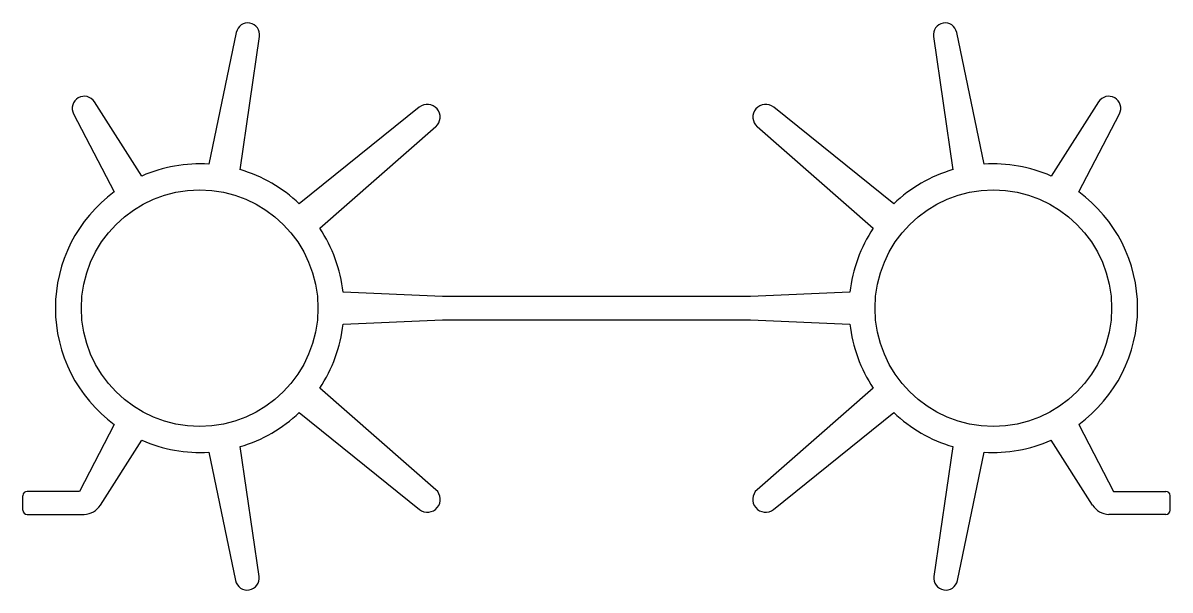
# Model space of a CAD drawing. Extents: x 2020 to 2099.5, y 1677.4 to 1716.7.
import ezdxf

# ---------------------------------------------------------------- set-up
doc = ezdxf.new("R2010")
doc.units = 0
doc.layers.get('0').update_dxf_attribs({"linetype": 'CONTINUOUS'})

msp = doc.modelspace()

# ---------------------------------------------------------------- linework, layer by layer
for p, q in [((2034.789, 1716.096), (2032.891, 1706.962)), ((2086.623, 1706.962), (2084.725, 1716.096)), ((2035.057, 1706.58), (2036.398, 1715.813)), ((2083.116, 1715.813), (2084.457, 1706.58)), ((2028.231, 1706.141), (2024.959, 1711.278)), ((2094.555, 1711.278), (2091.283, 1706.141)), ((2023.513, 1710.443), (2026.326, 1705.041)), ((2047.475, 1710.915), (2039.155, 1704.215)), ((2080.359, 1704.215), (2072.039, 1710.915)), ((2093.188, 1705.041), (2096.001, 1710.443)), ((2040.569, 1702.529), (2048.613, 1709.56)), ((2070.901, 1709.56), (2078.945, 1702.529)), ((2049.072, 1697.783), (2042.188, 1698.083)), ((2070.442, 1697.783), (2049.072, 1697.783)), ((2077.327, 1698.083), (2070.442, 1697.783)), ((2042.188, 1695.883), (2049.072, 1696.183)), ((2049.072, 1696.183), (2070.442, 1696.183)), ((2070.442, 1696.183), (2077.327, 1695.883)), ((2048.626, 1684.395), (2040.569, 1691.437)), ((2078.945, 1691.437), (2070.888, 1684.395)), ((2039.155, 1689.752), (2047.489, 1683.04)), ((2072.025, 1683.04), (2080.359, 1689.752)), ((2026.326, 1688.925), (2023.911, 1684.288)), ((2093.188, 1688.925), (2095.603, 1684.288)), ((2025.37, 1683.333), (2028.231, 1687.825)), ((2036.364, 1678.391), (2035.057, 1687.386)), ((2084.457, 1687.386), (2083.151, 1678.391)), ((2094.144, 1683.333), (2091.283, 1687.825)), ((2032.891, 1687.004), (2034.74, 1678.105)), ((2084.774, 1678.105), (2086.623, 1687.004)), ((2023.911, 1684.288), (2020.298, 1684.288)), ((2095.603, 1684.288), (2099.216, 1684.288)), ((2019.998, 1682.988), (2019.998, 1683.988)), ((2099.516, 1682.988), (2099.516, 1683.988)), ((2020.298, 1682.688), (2024.244, 1682.688)), ((2099.216, 1682.688), (2095.27, 1682.688))]:
    msp.add_line(p, q)
for centre in [(2032.248, 1696.983), (2087.266, 1696.983)]:
    msp.add_circle(centre, 8.2)
for centre, radius, start, end in [((2035.589, 1715.93), 0.817, 351.73844, 168.26156), ((2083.925, 1715.93), 0.817, 11.73844, 188.26156), ((2024.254, 1710.829), 0.836, 32.49519, 207.50481), ((2095.26, 1710.829), 0.836, 332.49519, 147.50481), ((2048.031, 1710.226), 0.885, 311.15466, 128.84534), ((2071.484, 1710.226), 0.885, 51.15466, 228.84534), ((2032.248, 1696.983), 10, 86.31532, 113.68468), ((2032.248, 1696.983), 10, 46.31532, 73.68468), ((2087.266, 1696.983), 10, 106.31532, 133.68468), ((2087.266, 1696.983), 10, 66.31532, 93.68468), ((2032.248, 1696.983), 10, 126.31532, 233.68468), ((2087.266, 1696.983), 10, 306.31532, 53.68468), ((2032.248, 1696.983), 10, 6.31532, 33.68468), ((2087.266, 1696.983), 10, 146.31532, 173.68468), ((2032.248, 1696.983), 10, 326.31532, 353.68468), ((2087.266, 1696.983), 10, 186.31532, 213.68468), ((2032.248, 1696.983), 10, 286.31532, 313.68468), ((2087.266, 1696.983), 10, 226.31532, 253.68468), ((2032.248, 1696.983), 10, 246.31532, 273.68468), ((2087.266, 1696.983), 10, 266.31532, 293.68468), ((2020.298, 1683.988), 0.3, 90, 180), ((2048.044, 1683.729), 0.885, 231.15466, 48.84534), ((2071.47, 1683.729), 0.885, 131.15466, 308.84534), ((2099.216, 1683.988), 0.3, 0, 90), ((2020.298, 1682.988), 0.3, 180, 270), ((2024.193, 1684.083), 1.395, 272.12016, 327.50481), ((2095.321, 1684.083), 1.395, 212.49519, 267.87984), ((2099.216, 1682.988), 0.3, 270, 0), ((2035.547, 1678.273), 0.825, 191.73844, 8.26156), ((2083.967, 1678.273), 0.825, 171.73844, 348.26156)]:
    msp.add_arc(centre, radius, start, end)

doc.saveas('drawing.dxf')
